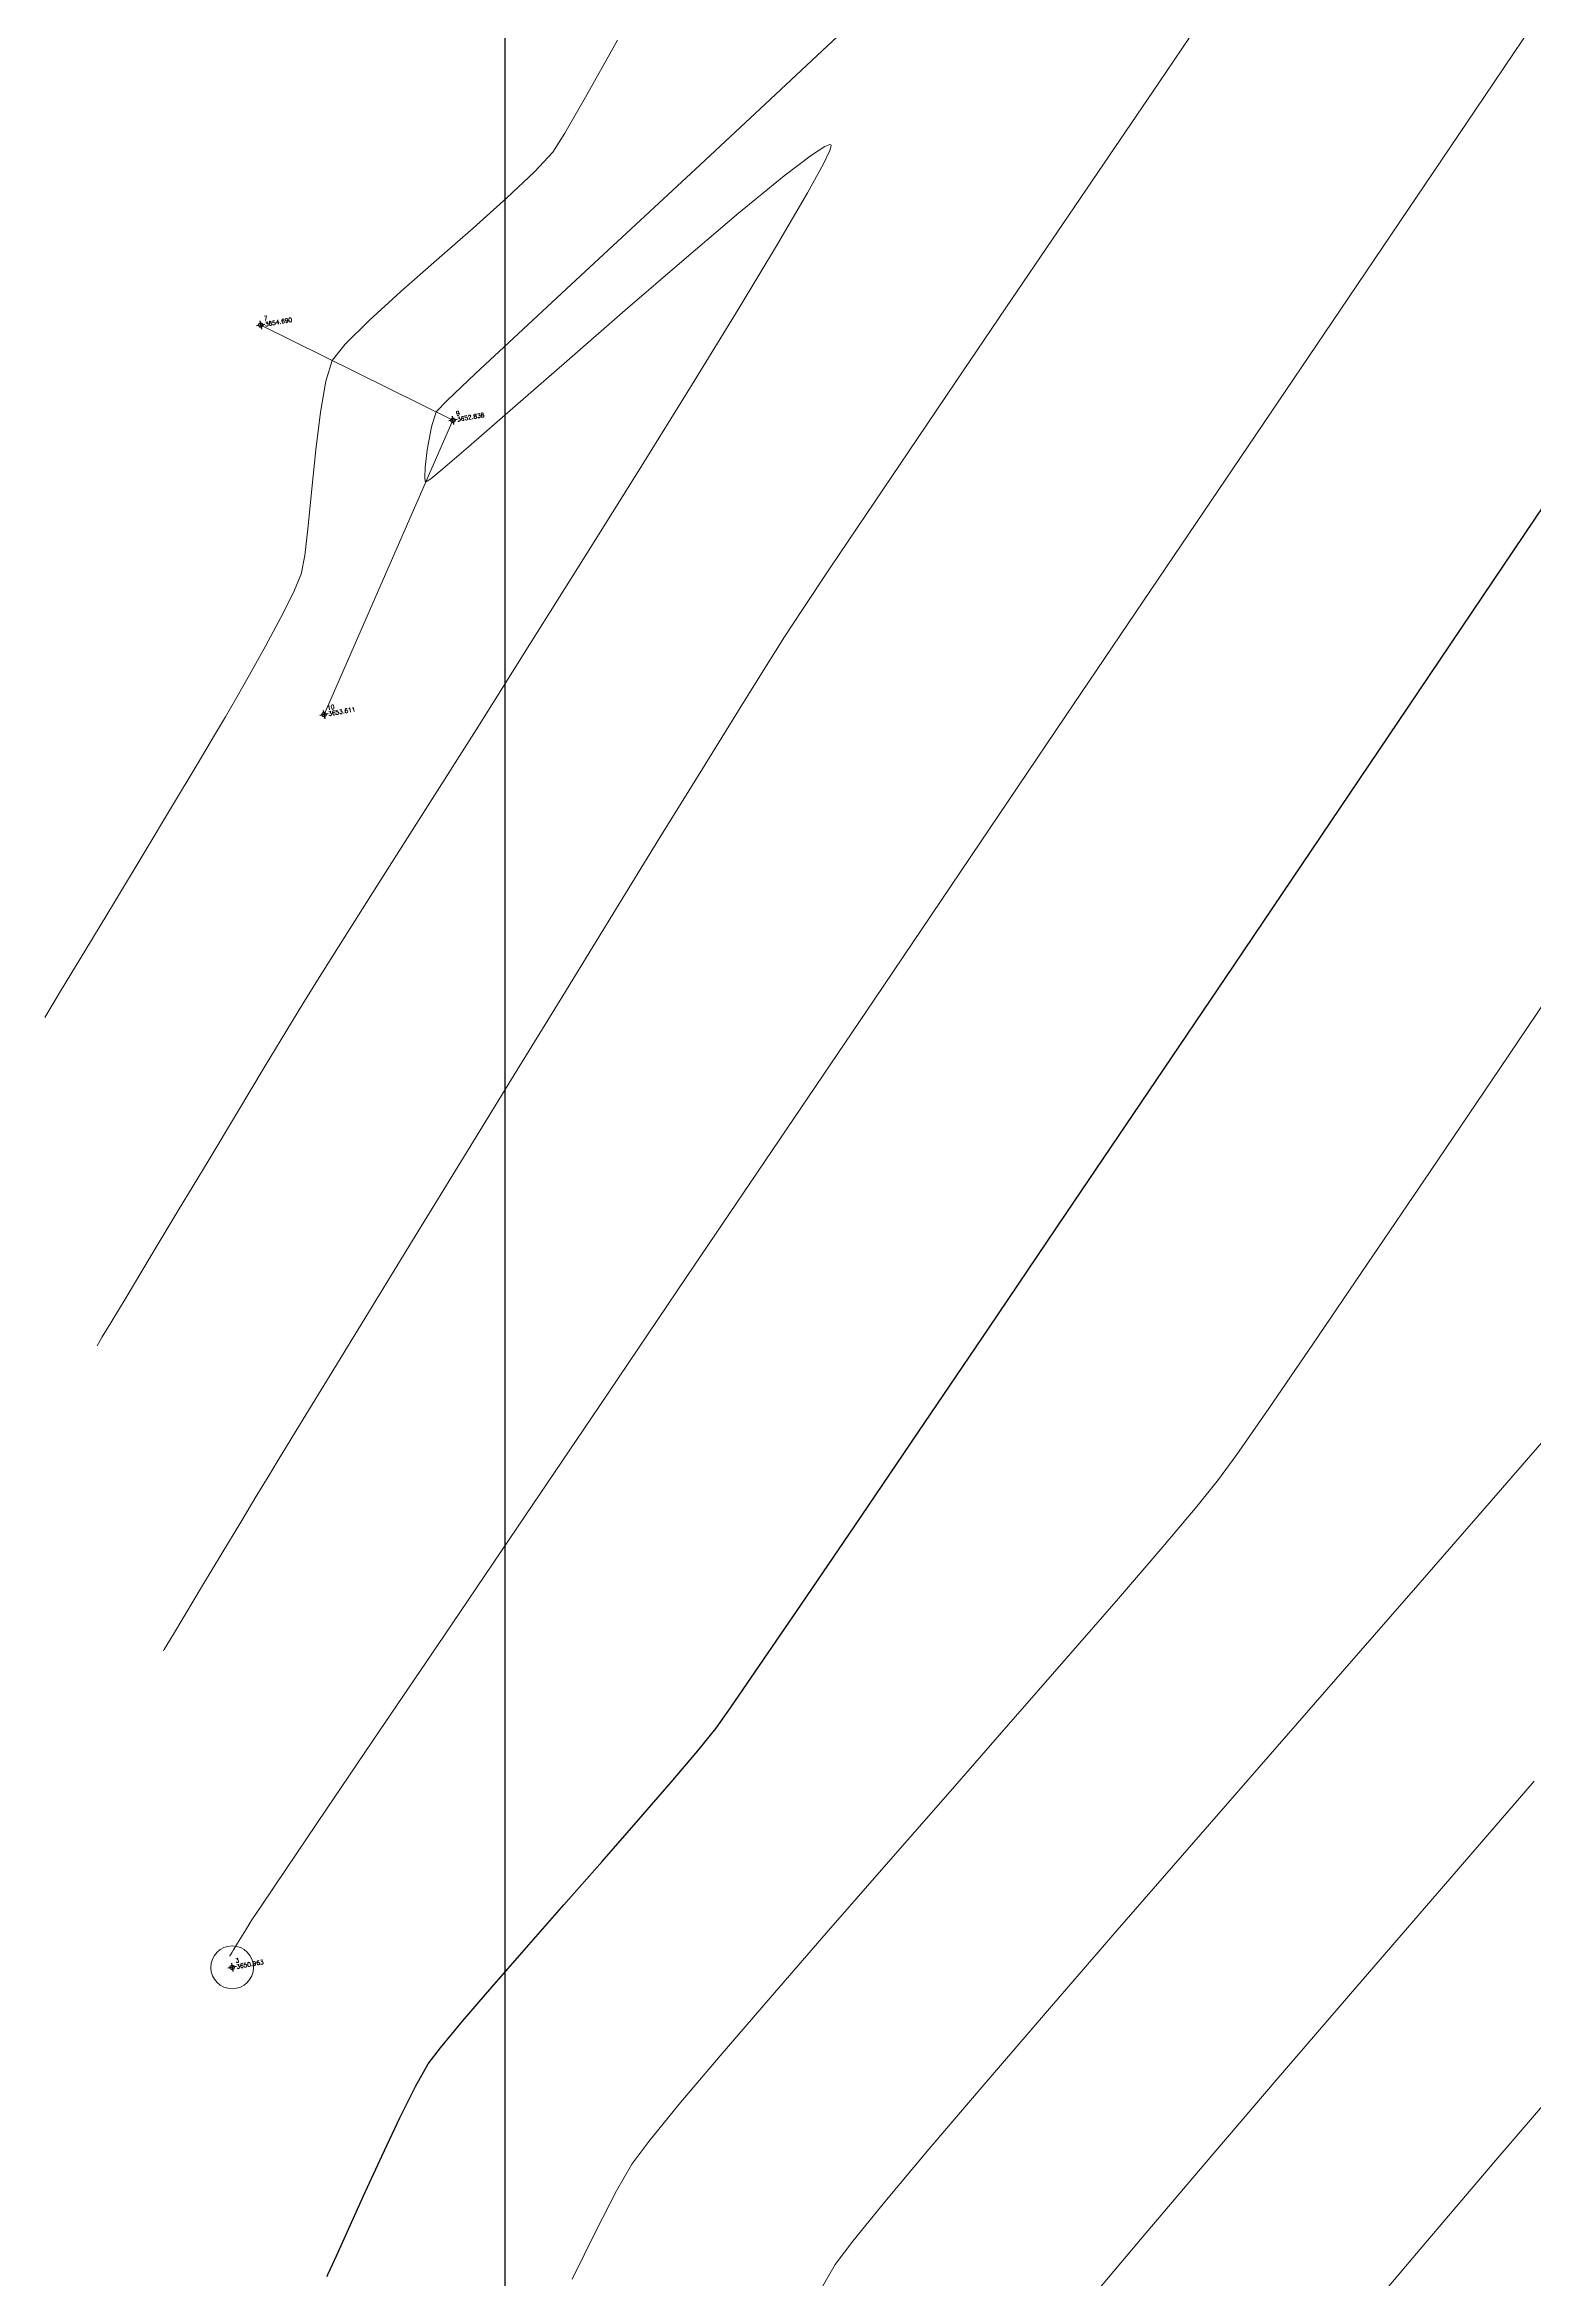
# Model space of a CAD drawing. Header units: millimetres. Extents: x 736950 to 740938, y 8500595 to 8502163.
# Drawn here: x 737589.2 to 737624.1, y 8501220.6 to 8501272.9 of the extents above; entities that cross this region are included whole.
import ezdxf

# ---------------------------------------------------------------- set-up
doc = ezdxf.new("R2010")
doc.units = ezdxf.units.MM
for name, color, linetype, lineweight in [('CONT-MJR', 80, 'Continuous', 30), ('CONT-MNR', 96, 'Continuous', 15), ('otros', 4, 'Continuous', 5), ('postes', 10, 'Continuous', 5)]:
    doc.layers.add(name, color=color, linetype=linetype, lineweight=lineweight)
doc.layers.add('Cuadricula Coordenadas', color=5, linetype='Continuous')
doc.styles.add('5mm', font='arial.ttf', dxfattribs={"height": 3})

msp = doc.modelspace()

# ---------------------------------------------------------------- linework, layer by layer
at = {"linetype": 'Continuous', "extrusion": (-0.172787269436437, 0.9849591664230046, 0)}
for points, elevation in [([(-2195410.938162655, 0), (-2195410.738162654, 0)], 8245953.263062784), ([(-2195414.981162655, 0), (-2195414.781162654, 0)], 8245950.296062788), ([(-2195410.823162654, 0), (-2195410.623162654, 0)], 8245944.038062786), ([(-2195403.647162655, 0), (-2195403.447162655, 0)], 8245915.563062788)]:
    msp.add_lwpolyline(points, dxfattribs=dict(at, elevation=elevation))
at = {"linetype": 'Continuous', "extrusion": (0.9849591664230046, 0.172787269436437, 0)}
for points, elevation in [([(8245953.363062785, 0), (8245953.163062788, 0)], 2195410.838162654), ([(8245950.396062787, 0), (8245950.196062789, 0)], 2195414.881162656), ([(8245944.138062787, 0), (8245943.938062787, 0)], 2195410.723162654), ([(8245915.663062787, 0), (8245915.463062787, 0)], 2195403.547162654)]:
    msp.add_lwpolyline(points, dxfattribs=dict(at, elevation=elevation))
at = {"linetype": 'Continuous'}
for centre in [(737594.2808876216, 8501266.296366662), (737598.7757373595, 8501264.072571747), (737595.7615798779, 8501257.190247815), (737593.6136303969, 8501227.903614108)]:
    msp.add_circle(centre, 0.05, dxfattribs=at)
at = {"layer": 'CONT-MJR', "extrusion": (0.829174108763717, -0.5589904268911015, 0), "elevation": -4140505.154928091}
msp.add_lwpolyline([(7461349.207705756, 3650.000000000013), (7461352.640780706, 3650.000000000013)], dxfattribs=at)
at = {"layer": 'CONT-MJR', "extrusion": (0.8290827418551194, -0.5591259313947059, 0), "elevation": -4141724.508331255}
msp.add_lwpolyline([(7460668.855476242, 3650), (7460672.425083779, 3650)], dxfattribs=at)
at = {"layer": 'CONT-MJR', "extrusion": (0.8289782526888918, -0.5592808387285155, 0), "elevation": -4143118.488858459}
msp.add_lwpolyline([(7459891.190942807, 3650), (7459894.829102091, 3650)], dxfattribs=at)
at = {"layer": 'CONT-MJR', "extrusion": (0.8288555119612566, -0.5594627246666602, 0), "elevation": -4144755.283383147}
msp.add_lwpolyline([(7458978.264605769, 3650.00000000001), (7458981.90333604, 3650.00000000001)], dxfattribs=at)
at = {"layer": 'CONT-MJR', "elevation": 3650}
for points in [[(737615.0419794179, 8501248.372555625), (737617.0407830799, 8501251.332135765)], [(737611.3068088186, 8501242.848312698), (737613.1180175092, 8501245.5258052)], [(737609.6462648105, 8501240.396506334), (737611.3068088186, 8501242.848312698)], [(737605.268964882, 8501233.974706538), (737605.9477355198, 8501234.959486213)], [(737604.5037485642, 8501232.96897211), (737604.930416248, 8501233.497754065)], [(737602.2637166538, 8501230.379539723), (737603.1178022807, 8501231.354766222)], [(737598.1972067356, 8501225.645670068), (737598.4860231191, 8501226.026120314)], [(737597.9109299011, 8501225.137874462), (737598.1972067356, 8501225.645670068)], [(737597.5341042476, 8501224.38265481), (737597.9109299011, 8501225.137874462)], [(737596.3004281409, 8501221.71299084), (737596.6848439907, 8501222.562159074)], [(737595.9157250455, 8501220.858809384), (737596.0523348652, 8501221.161519663)], [(737595.8534854029, 8501220.722775247), (737595.9157250455, 8501220.858809384)]]:
    msp.add_lwpolyline(points, dxfattribs=at)
at = {"layer": 'CONT-MJR', "extrusion": (0.8285239020335915, -0.5599536978706648, 0), "elevation": -4149173.769950038}
msp.add_lwpolyline([(7456514.308217553, 3650), (7456517.744147912, 3650)], dxfattribs=at)
at = {"layer": 'CONT-MJR', "extrusion": (0.8275330348976655, -0.5614170251720724, 0), "elevation": -4162344.744535929}
msp.add_lwpolyline([(7449161.257180109, 3650.000000000013), (7449163.879059739, 3650.000000000013)], dxfattribs=at)
at = {"layer": 'CONT-MJR', "extrusion": (0.8268637945032729, -0.5624022273601424, 0), "elevation": -4171213.820223759}
msp.add_lwpolyline([(7444196.363771576, 3650), (7444198.578343622, 3650)], dxfattribs=at)
at = {"layer": 'CONT-MJR', "extrusion": (0.825727009494545, -0.5640699476050781, 0), "elevation": -4186230.004766807}
msp.add_lwpolyline([(7435760.668399403, 3650), (7435762.407689325, 3650)], dxfattribs=at)
at = {"layer": 'CONT-MJR', "extrusion": (0.8154536949316598, -0.5788223142055805, 0), "elevation": -4319220.980864272}
msp.add_lwpolyline([(7359304.460013334, 3650.000000000013), (7359305.044905491, 3650.000000000013)], dxfattribs=at)
at = {"layer": 'CONT-MJR', "extrusion": (0.7624805026829432, -0.6470111923516983, 0), "elevation": -4937983.82691481}
msp.add_lwpolyline([(6959261.796124284, 3650), (6959262.75706101, 3650)], dxfattribs=at)
at = {"layer": 'CONT-MJR', "extrusion": (0.7555898847061921, -0.6550449802339404, 0), "elevation": -5011363.470007843}
msp.add_lwpolyline([(6906607.638929768, 3650.000000000003), (6906608.805581656, 3650.000000000003)], dxfattribs=at)
at = {"layer": 'CONT-MJR', "extrusion": (0.7510137104429495, -0.6602866095315836, 0), "elevation": -5059299.171248225}
msp.add_lwpolyline([(6871568.118593493, 3650.00000000001), (6871569.468560752, 3650.00000000001)], dxfattribs=at)
at = {"layer": 'CONT-MJR', "extrusion": (-0.7513223901593801, 0.6599353498981521, 0), "elevation": 5056085.349955052}
msp.add_lwpolyline([(-6873931.858599502, 3650), (-6873933.186075736, 3650)], dxfattribs=at)
at = {"layer": 'CONT-MJR', "extrusion": (0.7533523021814797, -0.6576171445437416, 0), "elevation": -5034880.492717562}
msp.add_lwpolyline([(6889477.465963038, 3650), (6889478.694847048, 3650)], dxfattribs=at)
at = {"layer": 'CONT-MJR', "extrusion": (0.7579994261918379, -0.6522552183714933, 0), "elevation": -4985869.821576199}
msp.add_lwpolyline([(6925027.714828676, 3650.000000000006), (6925028.769056208, 3650.000000000006)], dxfattribs=at)
at = {"layer": 'CONT-MJR', "extrusion": (-0.7681720367486278, 0.6402434864623496, 0), "elevation": 4876252.058856654}
msp.add_lwpolyline([(-7002646.737646076, 3650), (-7002647.541276495, 3650)], dxfattribs=at)
at = {"layer": 'CONT-MJR', "extrusion": (0.9038894335088868, -0.4277661650843645, 0), "elevation": -2969829.535430906}
msp.add_lwpolyline([(7999685.170197751, 3650.000000000013), (7999686.159909255, 3650.000000000013)], dxfattribs=at)
at = {"layer": 'CONT-MJR', "extrusion": (0.9084984922036121, -0.4178881305609952, 0), "elevation": -2882454.527948463}
msp.add_lwpolyline([(8031580.779346291, 3650.000000000003), (8031581.798506994, 3650.000000000003)], dxfattribs=at)
at = {"layer": 'CONT-MJR', "extrusion": (0.9119640487744403, -0.4102701228982317, 0), "elevation": -2815135.968474375}
msp.add_lwpolyline([(8055421.693027103, 3650.000000000004), (8055422.297734249, 3650.000000000004)], dxfattribs=at)
at = {"layer": 'CONT-MJR', "extrusion": (0.9054938398760323, -0.4243594065724932, 0), "elevation": -2939684.479409549}
msp.add_lwpolyline([(8010808.684114039, 3650), (8010808.734574858, 3650)], dxfattribs=at)
at = {"layer": 'CONT-MNR', "extrusion": (-0.6857954214001998, 0.7277943665531649, 0), "elevation": 5681330.598095141}
msp.add_lwpolyline([(-6366960.41751843, 3653), (-6366962.214485112, 3653)], dxfattribs=at)
at = {"layer": 'CONT-MNR'}
for points, elevation in [([(737615.2804522056, 8501271.963384781), (737616.3580702593, 8501273.550341675)], 3652), ([(737622.69033484, 8501271.329472179), (737624.0148323849, 8501273.289142031)], 3651), ([(737604.4472944431, 8501269.942168519), (737605.9619830897, 8501271.350987379)], 3653), ([(737621.1156898015, 8501269.000196993), (737622.69033484, 8501271.329472179)], 3651), ([(737601.1100273828, 8501270.340325614), (737601.3921053826, 8501270.785955656)], 3654), ([(737607.469508665, 8501270.470099485), (737607.1579460882, 8501270.268434087)], 3653), ([(737607.5863215738, 8501270.516318327), (737607.469508665, 8501270.470099485)], 3653), ([(737607.6149098285, 8501270.510550817), (737607.5863215738, 8501270.516318327)], 3653), ([(737607.5890511236, 8501270.37941337), (737607.6205801909, 8501270.488253498)], 3653), ([(737607.0709370662, 8501269.388529625), (737607.4406359708, 8501270.064772926)], 3653), ([(737599.2486962375, 8501268.56344828), (737600.0395234796, 8501269.268678818)], 3654), ([(737605.4557500244, 8501268.913008703), (737604.1811804969, 8501267.83290018)], 3653), ([(737596.8189316032, 8501266.407514943), (737597.5579821112, 8501267.079750774)], 3654), ([(737602.8062387543, 8501266.646320958), (737601.4371563452, 8501265.45366696)], 3653), ([(737604.3574523781, 8501264.882812796), (737605.447695933, 8501266.658482151)], 3653), ([(737610.5317514293, 8501264.96280581), (737611.7067613568, 8501266.697158035)], 3652), ([(737596.2579763831, 8501265.852508485), (737596.8189316032, 8501266.407514943)], 3654), ([(737617.3736690755, 8501263.465908667), (737619.3303252277, 8501266.359585984)], 3651), ([(737601.4371563452, 8501265.45366696), (737600.1801648182, 8501264.355334116)], 3653), ([(737595.6765065274, 8501264.25886629), (737595.8031008953, 8501264.98752259)], 3654), ([(737598.6427816727, 8501264.534068167), (737599.3074010591, 8501265.165438142)], 3653), ([(737603.1487149122, 8501262.935973948), (737604.3574523781, 8501264.882812796)], 3653), ([(737598.276077366, 8501263.915985262), (737598.3825593345, 8501264.267093776)], 3653), ([(737595.4775944154, 8501262.465994572), (737595.5699411591, 8501263.384237226)], 3654), ([(737599.1414957219, 8501263.45171835), (737598.5391401963, 8501262.936488094)], 3653), ([(737608.4397607617, 8501261.866802067), (737609.4297679726, 8501263.333736282)], 3652), ([(737598.1301912414, 8501262.648558933), (737598.1159503186, 8501262.735284958)], 3653), ([(737598.1440510178, 8501262.630221752), (737598.1301912414, 8501262.648558933)], 3653), ([(737607.6006795719, 8501260.618855782), (737608.4397607617, 8501261.866802067)], 3652), ([(737595.227762174, 8501260.473176751), (737595.3123152985, 8501260.908105167)], 3654), ([(737606.951474179, 8501259.646750035), (737607.6006795719, 8501260.618855782)], 3652), ([(737613.1041938693, 8501257.15243315), (737615.2851493034, 8501260.377434552)], 3651), ([(737594.7507376209, 8501259.45928154), (737595.0481625033, 8501260.048689203)], 3654), ([(737594.0173106544, 8501258.122961463), (737594.3892121351, 8501258.78926766)], 3654), ([(737592.7958444087, 8501256.025470747), (737593.2274326575, 8501256.74758429)], 3654), ([(737603.6157661242, 8501254.314123914), (737604.6100362205, 8501255.92596688)], 3652), ([(737591.5548502371, 8501253.962819742), (737592.2193660504, 8501255.066008694)], 3654), ([(737590.8591496231, 8501252.809525492), (737591.5548502371, 8501253.962819742)], 3654), ([(737608.6226878446, 8501250.52592654), (737610.8702307304, 8501253.849173974)], 3651), ([(737589.2292145519, 8501250.110648535), (737589.6016046072, 8501250.727107532)], 3654), ([(737593.7351316988, 8501247.895439021), (737594.3654313063, 8501248.942279603)], 3653), ([(737592.3541665522, 8501245.598691966), (737593.0487299172, 8501246.754226467)], 3653), ([(737617.8522018594, 8501240.971408492), (737618.8821887514, 8501242.473343506)], 3649), ([(737595.1901171656, 8501240.57618317), (737595.9068182199, 8501241.747882225)], 3652), ([(737617.1050281128, 8501239.895278843), (737617.8522018594, 8501240.971408492)], 3649), ([(737594.6924567637, 8501239.762056885), (737595.1901171656, 8501240.57618317)], 3652), ([(737623.0601640887, 8501238.82152909), (737624.5947105916, 8501240.58987888)], 3648), ([(737593.3748140638, 8501237.581283048), (737593.8152916004, 8501238.313436277)], 3652), ([(737615.3753558262, 8501237.733706422), (737616.1750871134, 8501238.67936343)], 3649), ([(737592.9222308982, 8501236.828316092), (737593.3748140638, 8501237.581283048)], 3652), ([(737619.6336197084, 8501234.886511996), (737621.3906416161, 8501236.902983263)], 3648), ([(737592.2407666171, 8501235.693890892), (737592.5088239335, 8501236.140176361)], 3652), ([(737610.3465305184, 8501231.955891017), (737611.7684047155, 8501233.580951164)], 3649), ([(737594.8848288159, 8501230.21271108), (737595.8216031941, 8501231.598162176)], 3651), ([(737607.5028978457, 8501228.700573573), (737608.9063920362, 8501230.309319852)], 3649), ([(737594.0745236384, 8501229.013390444), (737594.2893263114, 8501229.331697334)], 3651), ([(737593.5594158927, 8501228.17286013), (737593.5753425969, 8501228.199351573)], 3651), ([(737593.5753425969, 8501228.199351573), (737593.61056702, 8501228.257924918)], 3651), ([(737593.61056702, 8501228.257924918), (737593.6436432943, 8501228.312830776)], 3651), ([(737618.0284595884, 8501225.268873133), (737619.9103797923, 8501227.45562718)], 3647), ([(737603.3535355367, 8501223.830555439), (737604.0613667922, 8501224.694643112)], 3649), ([(737602.9568914571, 8501223.30097218), (737603.3535355367, 8501223.830555439)], 3649), ([(737607.7165761781, 8501220.956274297), (737608.1246489425, 8501221.501897655)], 3648)]:
    msp.add_lwpolyline(points, dxfattribs=dict(at, elevation=elevation))
at = {"layer": 'CONT-MNR', "extrusion": (0.8719494254259692, -0.4895959553543334, 0), "elevation": -3519036.669106612}
msp.add_lwpolyline([(7773805.870536347, 3654.000000000013), (7773807.335369397, 3654.000000000013)], dxfattribs=at)
at = {"layer": 'CONT-MNR', "extrusion": (0.682795039229463, -0.7306099742021294, 0), "elevation": -5707479.950682068}
msp.add_lwpolyline([(6343528.178453544, 3653), (6343530.163533621, 3653)], dxfattribs=at)
at = {"layer": 'CONT-MNR', "extrusion": (0.8657179012484284, -0.5005322321869154, 0), "elevation": -3616605.31378841}
msp.add_lwpolyline([(7728895.574016796, 3654.000000000006), (7728896.609192009, 3654.000000000006)], dxfattribs=at)
at = {"layer": 'CONT-MNR', "extrusion": (0.8273284989109577, -0.561718394651396, 0), "elevation": -4165070.697017111}
msp.add_lwpolyline([(7447674.577719663, 3652), (7447676.643506894, 3652)], dxfattribs=at)
at = {"layer": 'CONT-MNR', "extrusion": (0.7370939118559459, -0.6757903262883387, 0), "elevation": -5201394.969574656}
msp.add_lwpolyline([(6764697.679401756, 3654.00000000001), (6764698.305711589, 3654.00000000001)], dxfattribs=at)
at = {"layer": 'CONT-MNR', "extrusion": (-0.6052172857760876, 0.7960603224616998, 0), "elevation": 6321111.349122562}
msp.add_lwpolyline([(-5732295.509515255, 3653.000000000006), (-5732294.712803896, 3653.000000000006)], dxfattribs=at)
at = {"layer": 'CONT-MNR', "extrusion": (0.9044317594366837, -0.4266183218314292, 0), "elevation": -2959681.973161212}
msp.add_lwpolyline([(8003495.490623483, 3653.000000000009), (8003495.838510913, 3653.000000000009)], dxfattribs=at)
at = {"layer": 'CONT-MNR', "extrusion": (0.9691524167158028, 0.2464621536340195, 0), "elevation": 2810095.641233575}
msp.add_lwpolyline([(8057234.47614055, 3653), (8057234.499147581, 3653)], dxfattribs=at)
at = {"layer": 'CONT-MNR', "extrusion": (0.8274359730919358, -0.5615600684106744, 0), "elevation": -4163645.448382962}
msp.add_lwpolyline([(7448469.316699433, 3652), (7448471.461106794, 3652)], dxfattribs=at)
at = {"layer": 'CONT-MNR', "extrusion": (0.6858542606871374, -0.7277389182236308, 0), "elevation": -5680818.371325945}
msp.add_lwpolyline([(6367412.004016521, 3654.00000000001), (6367412.893414848, 3654.00000000001)], dxfattribs=at)
at = {"layer": 'CONT-MNR', "extrusion": (0.6801569548661792, -0.7330665159091405, 0), "elevation": -5730309.542541034}
msp.add_lwpolyline([(6322908.951189907, 3653), (6322910.998657943, 3653)], dxfattribs=at)
at = {"layer": 'CONT-MNR', "extrusion": (0.6329996934535923, -0.7741520445543357, 0), "elevation": -6114370.682932442}
msp.add_lwpolyline([(5952320.767074113, 3653), (5952319.387544379, 3653)], dxfattribs=at)
at = {"layer": 'CONT-MNR', "extrusion": (0.8636294078552335, -0.5041272120086543, 0), "elevation": -3648702.077470747}
msp.add_lwpolyline([(7713792.651891167, 3653.000000000004), (7713794.044263042, 3653.000000000004)], dxfattribs=at)
at = {"layer": 'CONT-MNR', "extrusion": (0.6585593390978897, -0.7525288013670646, 0), "elevation": -5911696.568410752}
msp.add_lwpolyline([(6153653.350326423, 3654.00000000001), (6153654.485148797, 3654.00000000001)], dxfattribs=at)
at = {"layer": 'CONT-MNR', "extrusion": (-0.6799890625299428, 0.733222254735663, 0), "elevation": 5731757.358010778}
msp.add_lwpolyline([(-6321594.605054554, 3653), (-6321596.526769457, 3653)], dxfattribs=at)
at = {"layer": 'CONT-MNR', "extrusion": (0.828418955537631, -0.5601089484251618, 0), "elevation": -4150577.525737516}
msp.add_lwpolyline([(7455757.385801952, 3651), (7455760.573332843, 3651)], dxfattribs=at)
at = {"layer": 'CONT-MNR', "extrusion": (0.8563094813354557, -0.5164630404733748, 0), "elevation": -3758971.487967909}
msp.add_lwpolyline([(7660661.195206027, 3653.000000000004), (7660662.979086984, 3653.000000000004)], dxfattribs=at)
at = {"layer": 'CONT-MNR', "extrusion": (0.827617786421828, -0.5612920804699045, 0), "elevation": -4161233.10308869}
msp.add_lwpolyline([(7449815.135150579, 3652.000000000009), (7449817.289263678, 3652.000000000009)], dxfattribs=at)
at = {"layer": 'CONT-MNR', "extrusion": (0.6606427298262986, -0.7507004619205028, 0), "elevation": -5894616.659459956}
msp.add_lwpolyline([(6170015.118037601, 3654), (6170016.232633435, 3654)], dxfattribs=at)
at = {"layer": 'CONT-MNR', "extrusion": (0.6533453000432254, -0.7570600497394034, 0), "elevation": -5954060.023356895}
msp.add_lwpolyline([(6112674.041126496, 3653.00000000001), (6112672.224967071, 3653.00000000001)], dxfattribs=at)
at = {"layer": 'CONT-MNR', "extrusion": (0.680681953200671, -0.7325790596153561, 0), "elevation": -5725778.307179846}
msp.add_lwpolyline([(6327008.940780558, 3653), (6327010.632106931, 3653)], dxfattribs=at)
at = {"layer": 'CONT-MNR', "extrusion": (0.6828306662854252, -0.7305766771395062, 0), "elevation": -5707170.629523302}
msp.add_lwpolyline([(6343797.408246671, 3653), (6343798.764557012, 3653)], dxfattribs=at)
at = {"layer": 'CONT-MNR', "extrusion": (0.9531529844187533, -0.3024886581239433, 0), "elevation": -1868494.597411404}
msp.add_lwpolyline([(8326120.458909655, 3654), (8326120.96284175, 3654)], dxfattribs=at)
at = {"layer": 'CONT-MNR', "extrusion": (0.7861120900125447, -0.6180839602643874, 0), "elevation": -4674662.729435603}
msp.add_lwpolyline([(7138843.793952497, 3654.000000000003), (7138844.283273958, 3654.000000000003)], dxfattribs=at)
at = {"layer": 'CONT-MNR', "extrusion": (0.8282914747338315, -0.560297450362979, 0), "elevation": -4152280.56839663}
msp.add_lwpolyline([(7454804.626663768, 3652.000000000013), (7454806.593446691, 3652.000000000013)], dxfattribs=at)
at = {"layer": 'CONT-MNR', "extrusion": (0.7161042964531733, -0.6979932926621184, 0), "elevation": -5405628.066771945}
msp.add_lwpolyline([(6602630.59065453, 3653), (6602630.963469489, 3653)], dxfattribs=at)
at = {"layer": 'CONT-MNR', "extrusion": (0.9926590613246049, -0.1209462193297262, 0), "elevation": -296014.7397547489}
msp.add_lwpolyline([(8528065.526648896, 3654), (8528066.407746041, 3654)], dxfattribs=at)
at = {"layer": 'CONT-MNR', "extrusion": (0.9826277955194176, -0.1855872179667819, 0), "elevation": -852941.3513682699}
msp.add_lwpolyline([(8490466.486543434, 3653.00000000001), (8490467.032927666, 3653.00000000001)], dxfattribs=at)
at = {"layer": 'CONT-MNR', "extrusion": (0.6563545852251403, -0.7544525554691522, 0), "elevation": -5929673.357286578}
msp.add_lwpolyline([(6136328.180674454, 3653.000000000013), (6136326.80395555, 3653.000000000013)], dxfattribs=at)
at = {"layer": 'CONT-MNR', "extrusion": (0.9925069272630975, -0.1221883764306765, 0), "elevation": -306684.2719989454}
msp.add_lwpolyline([(8527688.299468404, 3653.00000000001), (8527688.717659647, 3653.00000000001)], dxfattribs=at)
at = {"layer": 'CONT-MNR', "extrusion": (0.8283757801601127, -0.5601728008785546, 0), "elevation": -4151152.199331815}
msp.add_lwpolyline([(7455430.217754523, 3651.000000000013), (7455433.946103645, 3651.000000000013)], dxfattribs=at)
at = {"layer": 'CONT-MNR', "extrusion": (0.9994446160424901, -0.03332355718826496, 0), "elevation": 453896.1508578964}
msp.add_lwpolyline([(8521120.663342038, 3653), (8521120.89221941, 3653)], dxfattribs=at)
at = {"layer": 'CONT-MNR', "extrusion": (0.6336063978470368, -0.7736555645811014, 0), "elevation": -6109702.223339241}
msp.add_lwpolyline([(5957101.800571452, 3653.000000000013), (5957101.435118574, 3653.000000000013)], dxfattribs=at)
at = {"layer": 'CONT-MNR', "extrusion": (0.847788003205803, -0.5303352728419236, 0), "elevation": -3883188.498043352}
msp.add_lwpolyline([(7598443.288824284, 3653.000000000013), (7598445.696339649, 3653.000000000013)], dxfattribs=at)
at = {"layer": 'CONT-MNR', "extrusion": (0.9952651034356536, -0.09719760225035348, 0), "elevation": -92199.28849392326}
msp.add_lwpolyline([(8532701.515818551, 3654), (8532702.379404612, 3654)], dxfattribs=at)
at = {"layer": 'CONT-MNR', "extrusion": (0.3378240390340606, -0.9412092852552579, 0), "elevation": -7752288.939750908}
msp.add_lwpolyline([(3566165.11877102, 3653), (3566165.100598698, 3653)], dxfattribs=at)
at = {"layer": 'CONT-MNR', "extrusion": (-0.5842688413925876, 0.8115601770526716, 0), "elevation": 6468330.587304913}
msp.add_lwpolyline([(-5565628.282548504, 3653.000000000011), (-5565628.165181281, 3653.000000000011)], dxfattribs=at)
at = {"layer": 'CONT-MNR', "extrusion": (0.9932857898726004, -0.1156863848392042, 0), "elevation": -250837.1986341076}
msp.add_lwpolyline([(8529511.391176404, 3654.00000000001), (8529512.094289582, 3654.00000000001)], dxfattribs=at)
at = {"layer": 'CONT-MNR', "extrusion": (0.846527589692854, -0.532344850532817, 0), "elevation": -3901202.125648778}
msp.add_lwpolyline([(7589208.021471286, 3653.000000000013), (7589210.452981815, 3653.000000000013)], dxfattribs=at)
at = {"layer": 'CONT-MNR', "extrusion": (0.9209604115599597, -0.3896561565525557, 0), "elevation": -2633272.477305702}
msp.add_lwpolyline([(8116732.404778255, 3654), (8116732.8656966, 3654)], dxfattribs=at)
at = {"layer": 'CONT-MNR', "extrusion": (0.8800602175740349, -0.4748620993968063, 0), "elevation": -3387798.11753578}
msp.add_lwpolyline([(7831875.279900657, 3654.00000000001), (7831876.041227972, 3654.00000000001)], dxfattribs=at)
at = {"layer": 'CONT-MNR', "extrusion": (0.835588865472436, -0.5493553020573183, 0), "elevation": -4053875.905361172}
msp.add_lwpolyline([(7508765.427717222, 3652.000000000013), (7508766.192941148, 3652.000000000013)], dxfattribs=at)
at = {"layer": 'CONT-MNR', "extrusion": (0.8456315759673365, -0.5337670257022242, 0), "elevation": -3913953.305116265}
msp.add_lwpolyline([(7582637.410568726, 3653), (7582639.774095836, 3653)], dxfattribs=at)
at = {"layer": 'CONT-MNR', "extrusion": (0.8450135991316441, -0.5347448151058456, 0), "elevation": -3922716.626462517}
msp.add_lwpolyline([(7578109.949068532, 3652.000000000006), (7578110.739031445, 3652.000000000006)], dxfattribs=at)
at = {"layer": 'CONT-MNR', "extrusion": (0.869468139978705, -0.4939890217018705, 0), "elevation": -3558213.685106299}
msp.add_lwpolyline([(7755935.769573048, 3654.000000000003), (7755936.434674603, 3654.000000000003)], dxfattribs=at)
at = {"layer": 'CONT-MNR', "extrusion": (0.8487067953384608, -0.5288636644224295, 0), "elevation": -3869995.32108481}
msp.add_lwpolyline([(7605167.55482374, 3652.000000000003), (7605168.791452206, 3652.000000000003)], dxfattribs=at)
at = {"layer": 'CONT-MNR', "extrusion": (0.8621642391741173, -0.5066288826047282, 0), "elevation": -3671055.703015078}
msp.add_lwpolyline([(7703165.58843586, 3654.000000000003), (7703166.042112103, 3654.000000000003)], dxfattribs=at)
at = {"layer": 'CONT-MNR', "extrusion": (0.8686956541474175, -0.4953462026354803, 0), "elevation": -3570321.210431452}
msp.add_lwpolyline([(7750369.249353986, 3654.000000000006), (7750369.716662794, 3654.000000000006)], dxfattribs=at)
at = {"layer": 'CONT-MNR', "extrusion": (0.8502508621114868, -0.5263776890016081, 0), "elevation": -3847722.492340972}
msp.add_lwpolyline([(7616458.790111532, 3652.00000000001), (7616460.394704052, 3652.00000000001)], dxfattribs=at)
at = {"layer": 'CONT-MNR', "extrusion": (0.8283525993047454, -0.5602070788780451, 0), "elevation": -4151460.704015433}
msp.add_lwpolyline([(7455250.554273391, 3651.000000000013), (7455254.542018678, 3651.000000000013)], dxfattribs=at)
at = {"layer": 'CONT-MNR', "extrusion": (0.8450245724411776, -0.5347274744864016, 0), "elevation": -3922566.052295876}
msp.add_lwpolyline([(7578183.34050048, 3653.000000000013), (7578185.544057551, 3653.000000000013)], dxfattribs=at)
at = {"layer": 'CONT-MNR', "extrusion": (0.857177004608253, -0.5150219245535312, 0), "elevation": -3746085.655997712}
msp.add_lwpolyline([(7666956.517245688, 3654.000000000013), (7666957.636573485, 3654.000000000013)], dxfattribs=at)
at = {"layer": 'CONT-MNR', "extrusion": (0.8446938521509655, -0.5352497511801038, 0), "elevation": -3927249.998307115}
msp.add_lwpolyline([(7575755.081708609, 3653.000000000003), (7575757.033304314, 3653.000000000003)], dxfattribs=at)
at = {"layer": 'CONT-MNR', "extrusion": (0.8516383025053554, -0.5241299473468358, 0), "elevation": -3827590.484790957}
msp.add_lwpolyline([(7626591.833190808, 3652.00000000001), (7626593.937541161, 3652.00000000001)], dxfattribs=at)
at = {"layer": 'CONT-MNR', "extrusion": (0.8447137916668724, -0.5352182827293699, 0), "elevation": -3926967.76970664}
msp.add_lwpolyline([(7575899.773906132, 3653), (7575901.381546773, 3653)], dxfattribs=at)
at = {"layer": 'CONT-MNR', "extrusion": (0.8560719006668692, -0.5168567508397408, 0), "elevation": -3762499.096491837}
msp.add_lwpolyline([(7658911.169248552, 3654.000000000003), (7658912.465609213, 3654.000000000003)], dxfattribs=at)
at = {"layer": 'CONT-MNR', "extrusion": (0.8520111229939892, -0.5235236826491441, 0), "elevation": -3822161.482171476}
msp.add_lwpolyline([(7629311.855808882, 3652.000000000013), (7629314.091945606, 3652.000000000013)], dxfattribs=at)
at = {"layer": 'CONT-MNR', "extrusion": (0.8453974752777069, -0.534137724556204, 0), "elevation": -3917277.389953371}
msp.add_lwpolyline([(7580913.753219018, 3653.000000000011), (7580914.92491149, 3653.000000000011)], dxfattribs=at)
at = {"layer": 'CONT-MNR', "extrusion": (0.8559640031924183, -0.5170354197139784, 0), "elevation": -3764097.589681226}
msp.add_lwpolyline([(7658124.553759721, 3654), (7658125.690069215, 3654)], dxfattribs=at)
at = {"layer": 'CONT-MNR', "extrusion": (0.8285544166390469, -0.5599085449141927, 0), "elevation": -4148760.903842734}
msp.add_lwpolyline([(7456748.899392571, 3649), (7456752.020977863, 3649)], dxfattribs=at)
at = {"layer": 'CONT-MNR', "extrusion": (0.8483702370052003, -0.5294033820856646, 0), "elevation": -3874836.860401575}
msp.add_lwpolyline([(7602693.272793868, 3653.000000000006), (7602693.916557377, 3653.000000000006)], dxfattribs=at)
at = {"layer": 'CONT-MNR', "extrusion": (0.8553447908870472, -0.5180591556013595, 0), "elevation": -3773252.352168405}
msp.add_lwpolyline([(7653617.531795414, 3653), (7653618.254248595, 3653)], dxfattribs=at)
at = {"layer": 'CONT-MNR', "extrusion": (0.8522858812622945, -0.5230762627007215, 0), "elevation": -3818155.190991528}
msp.add_lwpolyline([(7631315.337959206, 3652.000000000013), (7631317.627152314, 3652.000000000013)], dxfattribs=at)
at = {"layer": 'CONT-MNR', "extrusion": (0.8283405569526183, -0.5602248849412405, 0), "elevation": -4151620.960413555}
msp.add_lwpolyline([(7455153.33549733, 3651.000000000003), (7455157.301216695, 3651.000000000003)], dxfattribs=at)
at = {"layer": 'CONT-MNR', "extrusion": (0.8562756345721654, -0.5165191551511286, 0), "elevation": -3759473.838079142}
msp.add_lwpolyline([(7660393.951183233, 3653), (7660394.970035749, 3653)], dxfattribs=at)
at = {"layer": 'CONT-MNR', "extrusion": (0.8280669936590048, -0.5606291590815963, 0), "elevation": -4155246.558777063}
msp.add_lwpolyline([(7453133.828983361, 3649.00000000001), (7453136.737080423, 3649.00000000001)], dxfattribs=at)
at = {"layer": 'CONT-MNR', "extrusion": (0.8524983302214806, -0.522729946501621, 0), "elevation": -3815054.368482964}
msp.add_lwpolyline([(7632863.712992429, 3652), (7632865.976511439, 3652)], dxfattribs=at)
at = {"layer": 'CONT-MNR', "extrusion": (0.8569377825816492, -0.5154198645609676, 0), "elevation": -3749640.099036517}
msp.add_lwpolyline([(7665209.652023756, 3653.000000000003), (7665210.983757026, 3653.000000000003)], dxfattribs=at)
at = {"layer": 'CONT-MNR', "extrusion": (0.8283377563075645, -0.5602290259129297, 0), "elevation": -4151658.229611417}
msp.add_lwpolyline([(7455128.731755401, 3651), (7455132.580928518, 3651)], dxfattribs=at)
at = {"layer": 'CONT-MNR', "extrusion": (0.8526696008547197, -0.5224505256751619, 0), "elevation": -3812552.614052828}
msp.add_lwpolyline([(7634111.467278686, 3652.000000000006), (7634113.626392823, 3652.000000000006)], dxfattribs=at)
at = {"layer": 'CONT-MNR', "extrusion": (0.8273882371393044, -0.5616303989667174, 0), "elevation": -4164259.011340439}
msp.add_lwpolyline([(7448099.468485839, 3649), (7448102.088682369, 3649)], dxfattribs=at)
at = {"layer": 'CONT-MNR', "extrusion": (0.8571802884645305, -0.5150164590261792, 0), "elevation": -3746031.778636516}
msp.add_lwpolyline([(7666971.085656944, 3653.00000000001), (7666972.357042249, 3653.00000000001)], dxfattribs=at)
at = {"layer": 'CONT-MNR', "extrusion": (0.8528137145351907, -0.5222152509269432, 0), "elevation": -3810446.187862103}
msp.add_lwpolyline([(7635161.098846218, 3652), (7635163.074824533, 3652)], dxfattribs=at)
at = {"layer": 'CONT-MNR', "extrusion": (0.8572333113674966, -0.5149281987635914, 0), "elevation": -3745242.347310728}
msp.add_lwpolyline([(7667355.6450324, 3653), (7667356.746282553, 3653)], dxfattribs=at)
at = {"layer": 'CONT-MNR', "extrusion": (0.8283370787561569, -0.5602300277187185, 0), "elevation": -4151667.245971719}
msp.add_lwpolyline([(7455120.048390386, 3651.000000000004), (7455123.710661732, 3651.000000000004)], dxfattribs=at)
at = {"layer": 'CONT-MNR', "extrusion": (0.8263766441204745, -0.5631177870145667, 0), "elevation": -4177649.831960401}
msp.add_lwpolyline([(7440594.538574336, 3649.000000000006), (7440596.796461314, 3649.000000000006)], dxfattribs=at)
at = {"layer": 'CONT-MNR', "extrusion": (0.8572415227481549, -0.5149145285155825, 0), "elevation": -3745120.076561255}
msp.add_lwpolyline([(7667414.6731255, 3653), (7667415.368925672, 3653)], dxfattribs=at)
at = {"layer": 'CONT-MNR', "extrusion": (0.857197247975567, -0.514988230994762, 0), "elevation": -3745779.295907915}
msp.add_lwpolyline([(7667092.262329522, 3653), (7667092.644795025, 3653)], dxfattribs=at)
at = {"layer": 'CONT-MNR', "extrusion": (0.8529418816445721, -0.5220058874539797, 0), "elevation": -3808571.802409219}
msp.add_lwpolyline([(7636094.538675126, 3652), (7636096.252786558, 3652)], dxfattribs=at)
at = {"layer": 'CONT-MNR', "extrusion": (0.8569304403505351, -0.5154320715677654, 0), "elevation": -3749749.287047974}
msp.add_lwpolyline([(7665151.197995981, 3653.000000000003), (7665151.261188686, 3653.000000000003)], dxfattribs=at)
at = {"layer": 'CONT-MNR', "extrusion": (0.8570898349346376, -0.5151669776409545, 0), "elevation": -3747378.09136523}
msp.add_lwpolyline([(7666310.782441269, 3653.000000000003), (7666310.959847745, 3653.000000000003)], dxfattribs=at)
at = {"layer": 'CONT-MNR', "extrusion": (0.8283388312972307, -0.5602274364623159, 0), "elevation": -4151643.924398365}
msp.add_lwpolyline([(7455129.630833994, 3651.000000000013), (7455133.035848049, 3651.000000000013)], dxfattribs=at)
at = {"layer": 'CONT-MNR', "extrusion": (0.8119701204276751, -0.5836990007980711, 0), "elevation": -4363242.182819773}
msp.add_lwpolyline([(7333298.424013101, 3649.000000000006), (7333299.148730599, 3649.000000000006)], dxfattribs=at)
at = {"layer": 'CONT-MNR', "extrusion": (0.8555202637964454, -0.5177693291743538, 0), "elevation": -3770654.004625643}
msp.add_lwpolyline([(7654885.829997612, 3652.000000000006), (7654886.336827148, 3652.000000000006)], dxfattribs=at)
at = {"layer": 'CONT-MNR', "extrusion": (0.853538224445416, -0.5210302288836672, 0), "elevation": -3799837.63485952}
msp.add_lwpolyline([(7640441.767401109, 3652), (7640442.223524932, 3652)], dxfattribs=at)
at = {"layer": 'CONT-MNR', "extrusion": (0.7778658602466336, -0.6284303489351583, 0), "elevation": -4768669.949087459}
msp.add_lwpolyline([(7076363.728775203, 3649), (7076364.535426438, 3649)], dxfattribs=at)
at = {"layer": 'CONT-MNR', "extrusion": (0.8564821924621252, -0.5161765724975043, 0), "elevation": -3756404.086546551}
msp.add_lwpolyline([(7661887.876807505, 3652.00000000001), (7661888.607352235, 3652.00000000001)], dxfattribs=at)
at = {"layer": 'CONT-MNR', "extrusion": (0.754367604215687, -0.6564522204318335, 0), "elevation": -5024218.160103845}
msp.add_lwpolyline([(6897270.915098175, 3648), (6897273.45834873, 3648)], dxfattribs=at)
at = {"layer": 'CONT-MNR', "extrusion": (0.8283437439927293, -0.5602201726001197, 0), "elevation": -4151578.548969989}
msp.add_lwpolyline([(7455162.959600555, 3651), (7455166.037001793, 3651)], dxfattribs=at)
at = {"layer": 'CONT-MNR', "extrusion": (-0.7576407994690489, 0.6526717543910572, 0), "elevation": 4989670.243468376}
msp.add_lwpolyline([(-6922303.6843222, 3649.000000000003), (-6922305.274141083, 3649.000000000003)], dxfattribs=at)
at = {"layer": 'CONT-MNR', "extrusion": (0.8572052991845632, -0.5149748295304379, 0), "elevation": -3745654.424882611}
msp.add_lwpolyline([(7667146.245473037, 3652), (7667147.048244243, 3652)], dxfattribs=at)
at = {"layer": 'CONT-MNR', "extrusion": (0.7546790000391964, -0.6560942058118169, 0), "elevation": -5020949.978230863}
msp.add_lwpolyline([(6899647.315621225, 3649.00000000001), (6899649.176055116, 3649.00000000001)], dxfattribs=at)
at = {"layer": 'CONT-MNR', "extrusion": (0.8572278033922095, -0.5149373681248698, 0), "elevation": -3745319.357669876}
msp.add_lwpolyline([(7667309.12123484, 3652.00000000001), (7667309.407203229, 3652.00000000001)], dxfattribs=at)
at = {"layer": 'CONT-MNR', "extrusion": (0.8283533630730412, -0.5602059495271206, 0), "elevation": -4151450.540254966}
msp.add_lwpolyline([(7455231.563317934, 3651.000000000009), (7455234.242750834, 3651.000000000009)], dxfattribs=at)
at = {"layer": 'CONT-MNR', "extrusion": (0.8569523779612349, -0.5153955974846747, 0), "elevation": -3749418.024923334}
msp.add_lwpolyline([(7665305.478695267, 3652.000000000003), (7665305.522236764, 3652.000000000003)], dxfattribs=at)
at = {"layer": 'CONT-MNR', "extrusion": (0.8571282820045507, -0.5151030073567104, 0), "elevation": -3746800.901967976}
msp.add_lwpolyline([(7666585.111760354, 3652.000000000006), (7666585.240673945, 3652.000000000006)], dxfattribs=at)
at = {"layer": 'CONT-MNR', "extrusion": (0.7531770938167185, -0.6578178055889048, 0), "elevation": -5036710.530927927}
msp.add_lwpolyline([(6888148.557226433, 3649.000000000003), (6888150.607492208, 3649.000000000003)], dxfattribs=at)
at = {"layer": 'CONT-MNR', "extrusion": (-0.7539005941159819, 0.6569885038503867, 0), "elevation": 5029121.708952719}
msp.add_lwpolyline([(-6893690.915887519, 3648.000000000006), (-6893693.651163395, 3648.000000000006)], dxfattribs=at)
at = {"layer": 'CONT-MNR', "extrusion": (0.8283711462517022, -0.5601796533770582, 0), "elevation": -4151213.873724677}
msp.add_lwpolyline([(7455361.135198836, 3651), (7455363.346307872, 3651)], dxfattribs=at)
at = {"layer": 'CONT-MNR', "extrusion": (0.7542073418247265, -0.6566363419257879, 0), "elevation": -5025901.63585852}
msp.add_lwpolyline([(6896036.163269343, 3648), (6896038.888660947, 3648)], dxfattribs=at)
at = {"layer": 'CONT-MNR', "extrusion": (0.7559169065126569, -0.6546675724734923, 0), "elevation": -5007898.584523736}
msp.add_lwpolyline([(6909120.497595198, 3647), (6909123.744156628, 3647)], dxfattribs=at)
at = {"layer": 'CONT-MNR', "extrusion": (0.7527151638816534, -0.6583463238012466, 0), "elevation": -5041544.313073014}
msp.add_lwpolyline([(6884607.077401631, 3649), (6884609.26491059, 3649)], dxfattribs=at)
at = {"layer": 'CONT-MNR', "extrusion": (0.75489259088821, -0.6558484399783883, 0), "elevation": -5018698.048875025}
msp.add_lwpolyline([(6901277.809660939, 3648), (6901280.45457232, 3648)], dxfattribs=at)
at = {"layer": 'CONT-MNR', "extrusion": (0.8284916993712075, -0.5600013429207191, 0), "elevation": -4149609.096017062}
msp.add_lwpolyline([(7456251.728315667, 3651), (7456252.791710448, 3651)], dxfattribs=at)
at = {"layer": 'CONT-MNR', "extrusion": (0.7567478583112585, -0.6537068753970113, 0), "elevation": -4999118.549629683}
msp.add_lwpolyline([(6915472.876907738, 3647.000000000013), (6915475.978550823, 3647.000000000013)], dxfattribs=at)
at = {"layer": 'CONT-MNR', "extrusion": (0.8490733303734624, -0.5282750038081654, 0), "elevation": -3864715.332103407}
msp.add_lwpolyline([(7607819.068478376, 3651), (7607819.343194788, 3651)], dxfattribs=at)
at = {"layer": 'CONT-MNR', "extrusion": (0.8538248466337285, -0.5205604011744362, 0), "elevation": -3795627.041340913}
msp.add_lwpolyline([(7642522.003439717, 3651), (7642522.191041423, 3651)], dxfattribs=at)
at = {"layer": 'CONT-MNR', "extrusion": (0.8527770993887194, -0.5222750412935335, 0), "elevation": -3810976.40055274}
msp.add_lwpolyline([(7634879.760150071, 3651.000000000006), (7634880.120298455, 3651.000000000006)], dxfattribs=at)
at = {"layer": 'CONT-MNR', "extrusion": (0.7552189272209756, -0.6554726325081764, 0), "elevation": -5015267.608870371}
msp.add_lwpolyline([(6903768.349469979, 3649.00000000001), (6903770.350989579, 3649.00000000001)], dxfattribs=at)
at = {"layer": 'CONT-MNR', "extrusion": (-0.7560495969886742, 0.6545143290205827, 0), "elevation": 5006503.042156007}
msp.add_lwpolyline([(-6910127.230034728, 3648.000000000009), (-6910129.723875169, 3648.000000000009)], dxfattribs=at)
at = {"layer": 'CONT-MNR', "extrusion": (0.8570041899778603, -0.5153094394248873, 0), "elevation": -3748642.353259509}
msp.add_lwpolyline([(7665677.081528474, 3651), (7665677.087724973, 3651)], dxfattribs=at)
at = {"layer": 'CONT-MNR', "extrusion": (-0.7581565633395715, 0.6520725615030356, 0), "elevation": 4984196.014209127}
msp.add_lwpolyline([(-6926232.160742746, 3649.000000000007), (-6926233.948089654, 3649.000000000007)], dxfattribs=at)
at = {"layer": 'CONT-MNR', "extrusion": (0.7578767929625625, -0.6523977059193121, 0), "elevation": -4987161.386018986}
msp.add_lwpolyline([(6924097.117347688, 3648), (6924099.389536954, 3648)], dxfattribs=at)
at = {"layer": 'CONT-MNR', "extrusion": (0.7633453632936236, -0.6459906008125241, 0), "elevation": -4928664.607943887}
msp.add_lwpolyline([(6965855.743737163, 3649), (6965857.236188994, 3649)], dxfattribs=at)
at = {"layer": 'CONT-MNR', "extrusion": (-0.7593493592281977, 0.6506831415056991, 0), "elevation": 4971489.067659092}
msp.add_lwpolyline([(-6935357.427195061, 3646), (-6935360.560862948, 3646)], dxfattribs=at)
at = {"layer": 'CONT-MNR', "extrusion": (0.75974744679244, -0.6502182841879862, 0), "elevation": -4967248.693991999}
msp.add_lwpolyline([(6938394.324690958, 3647.00000000001), (6938396.921484864, 3647.00000000001)], dxfattribs=at)
at = {"layer": 'CONT-MNR', "extrusion": (-0.7607863929417129, 0.6490023607928848, 0), "elevation": 4956150.639061768}
msp.add_lwpolyline([(-6946325.857345109, 3648.000000000013), (-6946327.837324485, 3648.000000000013)], dxfattribs=at)
at = {"layer": 'CONT-MNR', "extrusion": (-0.7657225353970305, 0.6431710493991032, 0), "elevation": 4902936.409075965}
msp.add_lwpolyline([(-6983986.258019229, 3648.000000000013), (-6983987.875279498, 3648.000000000013)], dxfattribs=at)
at = {"layer": 'CONT-MNR', "extrusion": (0.8661649218456561, -0.4997582697305856, 0), "elevation": -3609670.839978185}
msp.add_lwpolyline([(7732083.874854137, 3649.000000000013), (7732084.593563283, 3649.000000000013)], dxfattribs=at)
at = {"layer": 'CONT-MNR', "extrusion": (0.7624961664102263, -0.646992732733304, 0), "elevation": -4937800.060319025}
msp.add_lwpolyline([(6959380.347588479, 3647.00000000001), (6959382.584481349, 3647.00000000001)], dxfattribs=at)
at = {"layer": 'CONT-MNR', "extrusion": (0.7611039516852983, -0.6486299212409362, 0), "elevation": -4952739.955653263}
msp.add_lwpolyline([(6948756.312483546, 3646), (6948759.106810315, 3646)], dxfattribs=at)
at = {"layer": 'CONT-MNR', "extrusion": (0.8888441559511103, -0.4582096315351284, 0), "elevation": -3239728.352701914}
msp.add_lwpolyline([(7894237.671830137, 3649.000000000004), (7894238.710697021, 3649.000000000004)], dxfattribs=at)
at = {"layer": 'CONT-MNR', "extrusion": (-0.7753368981018925, 0.631547856018636, 0), "elevation": 4797033.417682934}
msp.add_lwpolyline([(-7057145.539062416, 3648.000000000013), (-7057146.723235766, 3648.000000000013)], dxfattribs=at)
at = {"layer": 'CONT-MNR', "extrusion": (0.8983786573905461, -0.4392217981215865, 0), "elevation": -3071275.901714241}
msp.add_lwpolyline([(7961285.843319655, 3649.000000000006), (7961287.116678571, 3649.000000000006)], dxfattribs=at)
at = {"layer": 'CONT-MNR', "extrusion": (-0.7670895684073474, 0.6415400174896572, 0), "elevation": 4888057.158042396}
msp.add_lwpolyline([(-6994406.066457034, 3647.000000000013), (-6994407.871850037, 3647.000000000013)], dxfattribs=at)
at = {"layer": 'CONT-MNR', "extrusion": (0.7637581467443703, -0.6455025122194376, 0), "elevation": -4924195.368897752}
msp.add_lwpolyline([(6969010.982083676, 3646.00000000001), (6969013.368299004, 3646.00000000001)], dxfattribs=at)
at = {"layer": 'CONT-MNR', "extrusion": (0.8663816022123203, -0.499382538088801, 0), "elevation": -3606311.542706524}
msp.add_lwpolyline([(7733649.078936976, 3648), (7733649.846475578, 3648)], dxfattribs=at)
at = {"layer": 'Cuadricula Coordenadas', "color": 8}
msp.add_line((737600, 8500595.507225098), (737600, 8502130.641312933), dxfattribs=at)
at = {"layer": 'otros'}
for p, q in [((737594.2808876216, 8501266.296366662), (737598.7757373595, 8501264.072571747)), ((737598.7757373595, 8501264.072571747), (737595.7615798779, 8501257.190247815))]:
    msp.add_line(p, q, dxfattribs=at)
at = {"layer": 'postes'}
msp.add_circle((737593.6136303969, 8501227.903614108), 0.5, dxfattribs=at)

# ---------------------------------------------------------------- texts
at = {"color": 2, "char_height": 0.1, "attachment_point": 1, "rotation": 9.94991650582834, "style": '5mm'}
for s, insert, width in [('\\Ftxt.shx;\\W1.0000000000;\\T1.0000000000;\\o\\l7', (737594.3465539571, 8501266.500787629), 0.2), ('\\Ftxt.shx;\\W1.0000000000;\\T1.0000000000;\\o\\l9', (737598.841403695, 8501264.276992714), 0.2), ('\\Ftxt.shx;\\W1.0000000000;\\T1.0000000000;\\o\\l10', (737595.8272462134, 8501257.394668784), 0.25), ('\\Ftxt.shx;\\W1.0000000000;\\T1.0000000000;\\o\\l3', (737593.6792967324, 8501228.108035075), 0.2)]:
    msp.add_mtext(s, dxfattribs=dict(at, insert=insert, width=width))
at = {"color": 1, "char_height": 0.1, "attachment_point": 1, "rotation": 9.94991650582834, "style": '5mm'}
for s, insert, width in [('\\Ftxt.shx;\\W1.0000000000;\\T1.0000000000;\\o\\l3654.690', (737594.3707441749, 8501266.362893347), 0.8166666666666668), ('\\Ftxt.shx;\\W1.0000000000;\\T1.0000000000;\\o\\l3652.838', (737598.8655939129, 8501264.139098432), 0.8333333333333334), ('\\Ftxt.shx;\\W1.0000000000;\\T1.0000000000;\\o\\l3653.611', (737595.8514364313, 8501257.2567745), 0.7666666666666666), ('\\Ftxt.shx;\\W1.0000000000;\\T1.0000000000;\\o\\l3650.963', (737593.7034869503, 8501227.97014079), 0.8166666666666667)]:
    msp.add_mtext(s, dxfattribs=dict(at, insert=insert, width=width))

doc.saveas('drawing.dxf')
